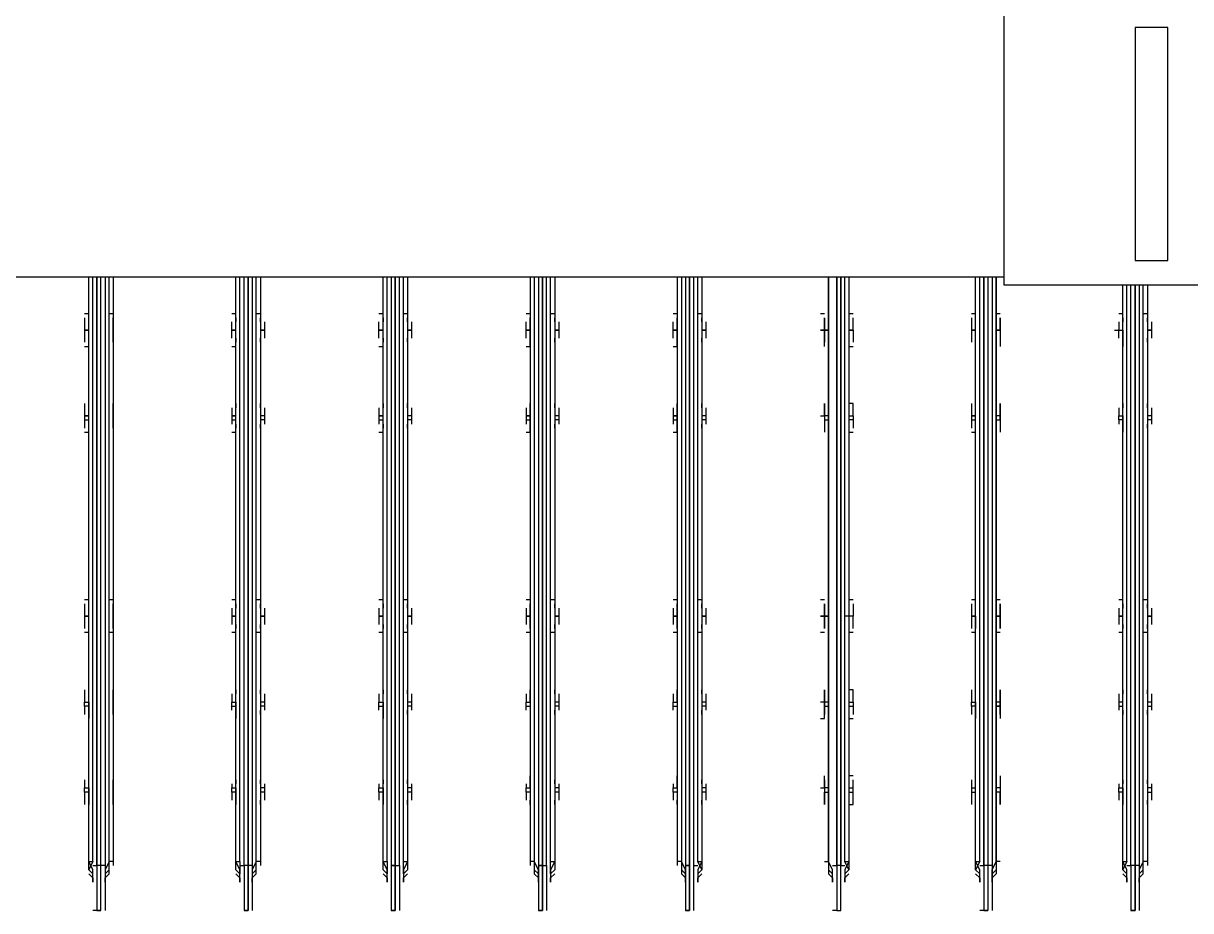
# Model space of a CAD drawing. Header units: metres. Extents: x 532315 to 532639, y 2674519 to 2674914.
# Drawn here: x 532484.5471 to 532484.9421, y 2674748.8429 to 2674749.1431 of the extents above; entities that cross this region are included whole.
import ezdxf

# ---------------------------------------------------------------- set-up
doc = ezdxf.new("R2010")
doc.units = ezdxf.units.M
doc.header["$MEASUREMENT"] = 0
doc.layers.add('IDT', color=7, linetype='Continuous')

# ---------------------------------------------------------------- blocks, each defined once
blk = doc.blocks.new('IDT')
at = {"layer": 'IDT', "color": 0, "lineweight": 25}
for p, q in [((14.39459, 10.30483), (14.39459, 10.32005)), ((14.39736, 10.32005), (14.39597, 10.32005)), ((14.39597, 10.32005), (14.39597, 10.30483)), ((14.39597, 10.30483), (14.39597, 10.32005)), ((14.39597, 10.32005), (14.39736, 10.32005)), ((14.39736, 10.32005), (14.39597, 10.32005)), ((14.39736, 10.30483), (14.39736, 10.32005)), ((14.44438, 10.30483), (14.44438, 10.32005)), ((14.44715, 10.32005), (14.44577, 10.32005)), ((14.44577, 10.30483), (14.44577, 10.32005)), ((14.44577, 10.32005), (14.44715, 10.32005)), ((14.44715, 10.30483), (14.44715, 10.32005)), ((14.44715, 10.30483), (14.44715, 10.32005)), ((14.44715, 10.32005), (14.44853, 10.32005)), ((14.49694, 10.32005), (14.49556, 10.32005)), ((14.49556, 10.32005), (14.49556, 10.30483)), ((14.49694, 10.32005), (14.49556, 10.32005)), ((14.49556, 10.32005), (14.49556, 10.30483)), ((14.49694, 10.30483), (14.49694, 10.32005)), ((14.49694, 10.30483), (14.49694, 10.32005)), ((14.49694, 10.32005), (14.49833, 10.32005)), ((14.54535, 10.30483), (14.54535, 10.32005)), ((14.54812, 10.32005), (14.54674, 10.32005)), ((14.54674, 10.32005), (14.54674, 10.30483)), ((14.54674, 10.30483), (14.54674, 10.32005)), ((14.54674, 10.32005), (14.54812, 10.32005)), ((14.54812, 10.32005), (14.54674, 10.32005)), ((14.54812, 10.30483), (14.54812, 10.32005)), ((14.59515, 10.30483), (14.59515, 10.32005)), ((14.59791, 10.32005), (14.59653, 10.32005)), ((14.59653, 10.32005), (14.59653, 10.30483)), ((14.59653, 10.30483), (14.59653, 10.32005)), ((14.59653, 10.32005), (14.59791, 10.32005)), ((14.59791, 10.32005), (14.59653, 10.32005)), ((14.59791, 10.30483), (14.59791, 10.32005)), ((14.64494, 10.30483), (14.64494, 10.32005)), ((14.64771, 10.32005), (14.64632, 10.32005)), ((14.64632, 10.32005), (14.64632, 10.30483)), ((14.64632, 10.30483), (14.64632, 10.32005)), ((14.64632, 10.32005), (14.64771, 10.32005)), ((14.64771, 10.32005), (14.64632, 10.32005)), ((14.64771, 10.30483), (14.64771, 10.32005)), ((14.69473, 10.30483), (14.69473, 10.32005)), ((14.6975, 10.32005), (14.69612, 10.32005)), ((14.69612, 10.32005), (14.69612, 10.30483)), ((14.69612, 10.30483), (14.69612, 10.32005)), ((14.69612, 10.32005), (14.6975, 10.32005)), ((14.6975, 10.32005), (14.69612, 10.32005)), ((14.6975, 10.30483), (14.6975, 10.32005)), ((14.74453, 10.30483), (14.74453, 10.32005)), ((14.74729, 10.32005), (14.74591, 10.32005)), ((14.74591, 10.32005), (14.74591, 10.30483)), ((14.74591, 10.32005), (14.74729, 10.32005)), ((14.74729, 10.30483), (14.74729, 10.32005)), ((14.74729, 10.30483), (14.74729, 10.32005)), ((14.74729, 10.32005), (14.74868, 10.32005)), ((14.39459, 10.30622), (14.39459, 10.31037)), ((14.39459, 10.31037), (14.39459, 10.30898)), ((14.39874, 10.30898), (14.39874, 10.31037)), ((14.39874, 10.31037), (14.39874, 10.30622)), ((14.44438, 10.30898), (14.44438, 10.31037)), ((14.44438, 10.31037), (14.44438, 10.30622)), ((14.44853, 10.30898), (14.44853, 10.31037)), ((14.44853, 10.31037), (14.44853, 10.30622)), ((14.49418, 10.30622), (14.49418, 10.31037)), ((14.49418, 10.31037), (14.49418, 10.30898)), ((14.49833, 10.30898), (14.49833, 10.31037)), ((14.49833, 10.31037), (14.49833, 10.30622)), ((14.54397, 10.30622), (14.54397, 10.31037)), ((14.54397, 10.31037), (14.54397, 10.30898)), ((14.54812, 10.30898), (14.54812, 10.31037)), ((14.54812, 10.31037), (14.54812, 10.30622)), ((14.59376, 10.30622), (14.59376, 10.31037)), ((14.59376, 10.31037), (14.59376, 10.30898)), ((14.59791, 10.30898), (14.59791, 10.31037)), ((14.59791, 10.31037), (14.59791, 10.30622)), ((14.64356, 10.30622), (14.64356, 10.31037)), ((14.64356, 10.31037), (14.64356, 10.30898)), ((14.64909, 10.30898), (14.64909, 10.31037)), ((14.64909, 10.31037), (14.64909, 10.30622)), ((14.69473, 10.30622), (14.69473, 10.31037)), ((14.69473, 10.31037), (14.69473, 10.30898)), ((14.69888, 10.30898), (14.69888, 10.31037)), ((14.69888, 10.31037), (14.69888, 10.30622)), ((14.74453, 10.30622), (14.74453, 10.31037)), ((14.74453, 10.31037), (14.74453, 10.30898)), ((14.74868, 10.30898), (14.74868, 10.31037)), ((14.74868, 10.31037), (14.74868, 10.30622)), ((14.39459, 10.30898), (14.39321, 10.3076)), ((14.39321, 10.3076), (14.39321, 10.30345)), ((14.39459, 10.3076), (14.39321, 10.30622)), ((14.39321, 10.30345), (14.39459, 10.30622)), ((14.39321, 10.30622), (14.39321, 10.30483)), ((14.40012, 10.3076), (14.39874, 10.30898)), ((14.40012, 10.30622), (14.39874, 10.3076)), ((14.39874, 10.3076), (14.40012, 10.30622)), ((14.39874, 10.30622), (14.40012, 10.30345)), ((14.39874, 10.30345), (14.40012, 10.30622)), ((14.40012, 10.30622), (14.40012, 10.30483)), ((14.443, 10.3076), (14.44438, 10.30898)), ((14.443, 10.30345), (14.443, 10.3076)), ((14.443, 10.30622), (14.44438, 10.3076)), ((14.44438, 10.30622), (14.443, 10.30345)), ((14.443, 10.30483), (14.443, 10.30622)), ((14.44992, 10.3076), (14.44853, 10.30898)), ((14.44992, 10.30622), (14.44853, 10.3076)), ((14.44853, 10.3076), (14.44992, 10.30622)), ((14.44853, 10.30622), (14.44992, 10.30345)), ((14.44853, 10.30345), (14.44992, 10.30622)), ((14.44992, 10.30622), (14.44992, 10.30483)), ((14.49418, 10.30898), (14.49279, 10.3076)), ((14.49279, 10.30622), (14.49418, 10.3076)), ((14.49418, 10.3076), (14.49279, 10.30622)), ((14.49279, 10.30483), (14.49279, 10.30622)), ((14.49279, 10.30622), (14.49418, 10.30345)), ((14.49279, 10.30345), (14.49418, 10.30622)), ((14.49971, 10.3076), (14.49833, 10.30898)), ((14.49971, 10.30622), (14.49833, 10.3076)), ((14.49833, 10.30622), (14.49971, 10.30345)), ((14.49971, 10.30345), (14.49971, 10.3076)), ((14.49971, 10.30483), (14.49971, 10.30622)), ((14.54397, 10.30898), (14.54259, 10.3076)), ((14.54259, 10.30622), (14.54397, 10.3076)), ((14.54397, 10.3076), (14.54259, 10.30622)), ((14.54259, 10.30483), (14.54259, 10.30622)), ((14.54259, 10.30622), (14.54397, 10.30345)), ((14.54259, 10.30345), (14.54397, 10.30622)), ((14.5495, 10.3076), (14.54812, 10.30898)), ((14.5495, 10.30622), (14.54812, 10.3076)), ((14.54812, 10.30622), (14.5495, 10.30345)), ((14.5495, 10.30345), (14.5495, 10.3076)), ((14.5495, 10.30483), (14.5495, 10.30622)), ((14.59376, 10.30898), (14.59238, 10.3076)), ((14.59238, 10.30622), (14.59376, 10.3076)), ((14.59238, 10.30483), (14.59238, 10.30622)), ((14.59238, 10.30345), (14.59376, 10.30622)), ((14.59376, 10.3076), (14.59376, 10.30345)), ((14.5993, 10.3076), (14.59791, 10.30898)), ((14.5993, 10.30622), (14.59791, 10.3076)), ((14.59791, 10.30622), (14.5993, 10.30345)), ((14.5993, 10.30345), (14.5993, 10.3076)), ((14.5993, 10.30483), (14.5993, 10.30622)), ((14.64356, 10.30898), (14.64217, 10.3076)), ((14.64217, 10.30622), (14.64356, 10.3076)), ((14.64217, 10.30483), (14.64217, 10.30622)), ((14.64217, 10.30345), (14.64356, 10.30622)), ((14.64356, 10.3076), (14.64356, 10.30345)), ((14.65047, 10.3076), (14.64909, 10.30898)), ((14.64909, 10.30345), (14.64909, 10.3076)), ((14.64909, 10.3076), (14.65047, 10.30622)), ((14.64909, 10.30622), (14.65047, 10.30345)), ((14.65047, 10.30622), (14.65047, 10.30483)), ((14.69473, 10.30898), (14.69335, 10.3076)), ((14.69335, 10.3076), (14.69335, 10.30345)), ((14.69473, 10.3076), (14.69335, 10.30622)), ((14.69335, 10.30345), (14.69473, 10.30622)), ((14.69335, 10.30622), (14.69335, 10.30483)), ((14.70027, 10.3076), (14.69888, 10.30898)), ((14.69888, 10.30345), (14.69888, 10.3076)), ((14.69888, 10.3076), (14.70027, 10.30622)), ((14.69888, 10.30622), (14.70027, 10.30345)), ((14.70027, 10.30622), (14.70027, 10.30483)), ((14.74453, 10.30898), (14.74314, 10.3076)), ((14.74314, 10.3076), (14.74314, 10.30345)), ((14.74453, 10.3076), (14.74314, 10.30622)), ((14.74314, 10.30345), (14.74453, 10.30622)), ((14.74314, 10.30622), (14.74314, 10.30483)), ((14.75006, 10.3076), (14.74868, 10.30898)), ((14.75006, 10.30622), (14.74868, 10.3076)), ((14.74868, 10.3076), (14.75006, 10.30622)), ((14.74868, 10.30622), (14.75006, 10.30345)), ((14.74868, 10.30345), (14.75006, 10.30622)), ((14.75006, 10.30622), (14.75006, 10.30483)), ((14.39182, 10.30207), (14.39182, 10.30483)), ((14.39182, 10.30345), (14.39321, 10.30345)), ((14.39321, 10.30345), (14.39321, 10.10843)), ((14.39459, 10.10843), (14.39459, 10.30483)), ((14.39459, 10.30483), (14.39597, 10.30483)), ((14.39597, 10.30483), (14.39736, 10.30483)), ((14.39597, 10.30483), (14.39597, 10.10843)), ((14.39597, 10.10843), (14.39597, 10.30483)), ((14.39874, 10.30483), (14.39736, 10.30483)), ((14.39736, 10.30483), (14.39736, 10.10843)), ((14.40012, 10.30345), (14.39874, 10.30345)), ((14.39874, 10.30345), (14.39874, 10.10843)), ((14.40012, 10.30483), (14.40012, 10.30207)), ((14.44162, 10.30345), (14.443, 10.30345)), ((14.443, 10.30207), (14.443, 10.30483)), ((14.443, 10.30345), (14.443, 10.10566)), ((14.44438, 10.10566), (14.44438, 10.30483)), ((14.44438, 10.30483), (14.44577, 10.30483)), ((14.44577, 10.30483), (14.44715, 10.30483)), ((14.44577, 10.10566), (14.44577, 10.30483)), ((14.44853, 10.30483), (14.44715, 10.30483)), ((14.44715, 10.30483), (14.44715, 10.10566)), ((14.44715, 10.10566), (14.44715, 10.30483)), ((14.44992, 10.30345), (14.44853, 10.30345)), ((14.44853, 10.30345), (14.44853, 10.10566)), ((14.44992, 10.30483), (14.44992, 10.30207)), ((14.49279, 10.30207), (14.49279, 10.30483)), ((14.49418, 10.30345), (14.49279, 10.30345)), ((14.49556, 10.30483), (14.49418, 10.30483)), ((14.49418, 10.30345), (14.49418, 10.10566)), ((14.49556, 10.30483), (14.49694, 10.30483)), ((14.49556, 10.30483), (14.49556, 10.10566)), ((14.49556, 10.10566), (14.49556, 10.30483)), ((14.49694, 10.30483), (14.49694, 10.10566)), ((14.49694, 10.10566), (14.49694, 10.30483)), ((14.49833, 10.30483), (14.49694, 10.30483)), ((14.49971, 10.30207), (14.49971, 10.30483)), ((14.50109, 10.30345), (14.49971, 10.30345)), ((14.49971, 10.30345), (14.49971, 10.10566)), ((14.54259, 10.30207), (14.54259, 10.30483)), ((14.54397, 10.30345), (14.54259, 10.30345)), ((14.54535, 10.30483), (14.54397, 10.30483)), ((14.54397, 10.30345), (14.54397, 10.10566)), ((14.54535, 10.10566), (14.54535, 10.30483)), ((14.54812, 10.30483), (14.54674, 10.30483)), ((14.54674, 10.30483), (14.54812, 10.30483)), ((14.54674, 10.30483), (14.54674, 10.10566)), ((14.54674, 10.10566), (14.54674, 10.30483)), ((14.54812, 10.10566), (14.54812, 10.30483)), ((14.5495, 10.10566), (14.5495, 10.30345)), ((14.5495, 10.30345), (14.55089, 10.30345)), ((14.55089, 10.30207), (14.55089, 10.30483)), ((14.59238, 10.30207), (14.59238, 10.30483)), ((14.59376, 10.30345), (14.59238, 10.30345)), ((14.59376, 10.30345), (14.59376, 10.10566)), ((14.59653, 10.30483), (14.59515, 10.30483)), ((14.59515, 10.30483), (14.59515, 10.10566)), ((14.59791, 10.30483), (14.59653, 10.30483)), ((14.59653, 10.30483), (14.59791, 10.30483)), ((14.59653, 10.30483), (14.59653, 10.10566)), ((14.59653, 10.10566), (14.59653, 10.30483)), ((14.59791, 10.10566), (14.59791, 10.30483)), ((14.5993, 10.10566), (14.5993, 10.30345)), ((14.5993, 10.30345), (14.60068, 10.30345)), ((14.60068, 10.30207), (14.60068, 10.30483)), ((14.64217, 10.30207), (14.64217, 10.30483)), ((14.64356, 10.30345), (14.64217, 10.30345)), ((14.64356, 10.30345), (14.64356, 10.10566)), ((14.64632, 10.30483), (14.64494, 10.30483)), ((14.64494, 10.30483), (14.64494, 10.10566)), ((14.64771, 10.30483), (14.64632, 10.30483)), ((14.64632, 10.30483), (14.64771, 10.30483)), ((14.64632, 10.30483), (14.64632, 10.10566)), ((14.64632, 10.10566), (14.64632, 10.30483)), ((14.64771, 10.10566), (14.64771, 10.30483)), ((14.65047, 10.30345), (14.64909, 10.30345)), ((14.64909, 10.30345), (14.64909, 10.10566)), ((14.65047, 10.30483), (14.65047, 10.30207)), ((14.69197, 10.30207), (14.69197, 10.30483)), ((14.69197, 10.30345), (14.69335, 10.30345)), ((14.69335, 10.30345), (14.69335, 10.10566)), ((14.69473, 10.10566), (14.69473, 10.30483)), ((14.69473, 10.30483), (14.69612, 10.30483)), ((14.69612, 10.30483), (14.6975, 10.30483)), ((14.69612, 10.30483), (14.69612, 10.10566)), ((14.69612, 10.10566), (14.69612, 10.30483)), ((14.69888, 10.30483), (14.6975, 10.30483)), ((14.6975, 10.30483), (14.6975, 10.10566)), ((14.70027, 10.30345), (14.69888, 10.30345)), ((14.69888, 10.30345), (14.69888, 10.10566)), ((14.70027, 10.30483), (14.70027, 10.30207)), ((14.74176, 10.30207), (14.74176, 10.30483)), ((14.74176, 10.30345), (14.74314, 10.30345)), ((14.74314, 10.30345), (14.74314, 10.10566)), ((14.74453, 10.10566), (14.74453, 10.30483)), ((14.74453, 10.30483), (14.74591, 10.30483)), ((14.74591, 10.30483), (14.74591, 10.10566)), ((14.74591, 10.30483), (14.74729, 10.30483)), ((14.74868, 10.30483), (14.74729, 10.30483)), ((14.74729, 10.30483), (14.74729, 10.10566)), ((14.74729, 10.10566), (14.74729, 10.30483)), ((14.75006, 10.30345), (14.74868, 10.30345)), ((14.74868, 10.30345), (14.74868, 10.10566)), ((14.75006, 10.30483), (14.75006, 10.30207)), ((14.39182, 10.10843), (14.39182, 10.30207)), ((14.40012, 10.30207), (14.40012, 10.10843)), ((14.443, 10.10566), (14.443, 10.30207)), ((14.44992, 10.30207), (14.44992, 10.10566)), ((14.49279, 10.10566), (14.49279, 10.30207)), ((14.49971, 10.10566), (14.49971, 10.30207)), ((14.54259, 10.10566), (14.54259, 10.30207)), ((14.55089, 10.10566), (14.55089, 10.30207)), ((14.59238, 10.10566), (14.59238, 10.30207)), ((14.60068, 10.10566), (14.60068, 10.30207)), ((14.64217, 10.10566), (14.64217, 10.30207)), ((14.65047, 10.30207), (14.65047, 10.10566)), ((14.69197, 10.10566), (14.69197, 10.30207)), ((14.70027, 10.30207), (14.70027, 10.10566)), ((14.74176, 10.10566), (14.74176, 10.30207)), ((14.75006, 10.30207), (14.75006, 10.10566)), ((14.39044, 10.27994), (14.39044, 10.2827)), ((14.39182, 10.27994), (14.39182, 10.28409)), ((14.39182, 10.28409), (14.39182, 10.2827)), ((14.40012, 10.27994), (14.40012, 10.28409)), ((14.40012, 10.28409), (14.40012, 10.2827)), ((14.40151, 10.27994), (14.40151, 10.2827)), ((14.44162, 10.27994), (14.44162, 10.28409)), ((14.44162, 10.28409), (14.44162, 10.2827)), ((14.44162, 10.2827), (14.44162, 10.27994)), ((14.44992, 10.28409), (14.44992, 10.27994)), ((14.4513, 10.2827), (14.4513, 10.28409)), ((14.4513, 10.27994), (14.4513, 10.2827)), ((14.49279, 10.28409), (14.49141, 10.28409)), ((14.49141, 10.28409), (14.49141, 10.2827)), ((14.49141, 10.2827), (14.49141, 10.27994)), ((14.49279, 10.27855), (14.49279, 10.28409)), ((14.50109, 10.27994), (14.50109, 10.28409)), ((14.50109, 10.28409), (14.50109, 10.2827)), ((14.50109, 10.2827), (14.50109, 10.27994)), ((14.5412, 10.27994), (14.5412, 10.2827)), ((14.54259, 10.27994), (14.54259, 10.28409)), ((14.54259, 10.28409), (14.54259, 10.2827)), ((14.55089, 10.27855), (14.55089, 10.28409)), ((14.55089, 10.28409), (14.55089, 10.2827)), ((14.55227, 10.27994), (14.55227, 10.2827)), ((14.591, 10.27994), (14.591, 10.2827)), ((14.59238, 10.27994), (14.59238, 10.28409)), ((14.59238, 10.28409), (14.59238, 10.2827)), ((14.60068, 10.27855), (14.60068, 10.28409)), ((14.60068, 10.28409), (14.60068, 10.2827)), ((14.60206, 10.27994), (14.60206, 10.2827)), ((14.64079, 10.27994), (14.64079, 10.2827)), ((14.64217, 10.27994), (14.64217, 10.28409)), ((14.64217, 10.28409), (14.64217, 10.2827)), ((14.65047, 10.27855), (14.65047, 10.28409)), ((14.65047, 10.28409), (14.65047, 10.2827)), ((14.65186, 10.27994), (14.65186, 10.2827)), ((14.69058, 10.27994), (14.69058, 10.2827)), ((14.69197, 10.27994), (14.69197, 10.28409)), ((14.69197, 10.28409), (14.69197, 10.2827)), ((14.70027, 10.27855), (14.70027, 10.28409)), ((14.70027, 10.28409), (14.70027, 10.2827)), ((14.70165, 10.27994), (14.70165, 10.2827)), ((14.74176, 10.27994), (14.74176, 10.28409)), ((14.74176, 10.28409), (14.74176, 10.2827)), ((14.74176, 10.2827), (14.74176, 10.27994)), ((14.75006, 10.27855), (14.75006, 10.28409)), ((14.75144, 10.2827), (14.75144, 10.28409)), ((14.75144, 10.27994), (14.75144, 10.2827)), ((14.39182, 10.27994), (14.39044, 10.27994)), ((14.39044, 10.27855), (14.39044, 10.27994)), ((14.39044, 10.27717), (14.39044, 10.27855)), ((14.39044, 10.27855), (14.39182, 10.27855)), ((14.39182, 10.27855), (14.39182, 10.27994)), ((14.39182, 10.2744), (14.39182, 10.27855)), ((14.40012, 10.27994), (14.40151, 10.27994)), ((14.40012, 10.27855), (14.40012, 10.27994)), ((14.40151, 10.27855), (14.40012, 10.27855)), ((14.40012, 10.27855), (14.40012, 10.2744)), ((14.40151, 10.27855), (14.40012, 10.27855)), ((14.40151, 10.27994), (14.40151, 10.27855)), ((14.40151, 10.27717), (14.40151, 10.27855)), ((14.44162, 10.27855), (14.44162, 10.27994)), ((14.44162, 10.27994), (14.443, 10.27994)), ((14.44162, 10.27717), (14.44162, 10.27994)), ((14.44162, 10.2744), (14.44162, 10.27855)), ((14.44162, 10.27855), (14.443, 10.27855)), ((14.44992, 10.27994), (14.44992, 10.27855)), ((14.4513, 10.27994), (14.44992, 10.27994)), ((14.44992, 10.27855), (14.44992, 10.2744)), ((14.4513, 10.27855), (14.44992, 10.27855)), ((14.4513, 10.27855), (14.4513, 10.27994)), ((14.4513, 10.27717), (14.4513, 10.27855)), ((14.49279, 10.27994), (14.49141, 10.27994)), ((14.49141, 10.27994), (14.49141, 10.27855)), ((14.49279, 10.27855), (14.49141, 10.27855)), ((14.49141, 10.27855), (14.49141, 10.27717)), ((14.49279, 10.2744), (14.49279, 10.27855)), ((14.50109, 10.27994), (14.49971, 10.27994)), ((14.49971, 10.27855), (14.50109, 10.27855)), ((14.50109, 10.27855), (14.50109, 10.27994)), ((14.50109, 10.27855), (14.50109, 10.27994)), ((14.50109, 10.27855), (14.50109, 10.2744)), ((14.50109, 10.27717), (14.50109, 10.27855)), ((14.50248, 10.27855), (14.50109, 10.27855)), ((14.5412, 10.27855), (14.5412, 10.27994)), ((14.5412, 10.27994), (14.54259, 10.27994)), ((14.5412, 10.27717), (14.5412, 10.27855)), ((14.5412, 10.27855), (14.54259, 10.27855)), ((14.54259, 10.2744), (14.54259, 10.27994)), ((14.55089, 10.27994), (14.55227, 10.27994)), ((14.55227, 10.27855), (14.55089, 10.27855)), ((14.55089, 10.27855), (14.55089, 10.2744)), ((14.55227, 10.27855), (14.55089, 10.27855)), ((14.55227, 10.27994), (14.55227, 10.27855)), ((14.55227, 10.27717), (14.55227, 10.27855)), ((14.591, 10.27855), (14.591, 10.27994)), ((14.591, 10.27994), (14.59238, 10.27994)), ((14.591, 10.27717), (14.591, 10.27855)), ((14.591, 10.27855), (14.59238, 10.27855)), ((14.59238, 10.2744), (14.59238, 10.27994)), ((14.60068, 10.27994), (14.60206, 10.27994)), ((14.60206, 10.27855), (14.60068, 10.27855)), ((14.60068, 10.27855), (14.60068, 10.2744)), ((14.60206, 10.27855), (14.60068, 10.27855)), ((14.60206, 10.27994), (14.60206, 10.27855)), ((14.60206, 10.27717), (14.60206, 10.27855)), ((14.64079, 10.27855), (14.64079, 10.27994)), ((14.64079, 10.27994), (14.64217, 10.27994)), ((14.64079, 10.27717), (14.64079, 10.27855)), ((14.64079, 10.27855), (14.64217, 10.27855)), ((14.64217, 10.2744), (14.64217, 10.27994)), ((14.65047, 10.27994), (14.65186, 10.27994)), ((14.65186, 10.27855), (14.65047, 10.27855)), ((14.65047, 10.27855), (14.65047, 10.2744)), ((14.65186, 10.27855), (14.65047, 10.27855)), ((14.65186, 10.27994), (14.65186, 10.27855)), ((14.65186, 10.27717), (14.65186, 10.27855)), ((14.69058, 10.27855), (14.69058, 10.27994)), ((14.69058, 10.27994), (14.69197, 10.27994)), ((14.69058, 10.27717), (14.69058, 10.27855)), ((14.69058, 10.27855), (14.69197, 10.27855)), ((14.69197, 10.2744), (14.69197, 10.27994)), ((14.70027, 10.27994), (14.70165, 10.27994)), ((14.70165, 10.27855), (14.70027, 10.27855)), ((14.70027, 10.27855), (14.70027, 10.2744)), ((14.70165, 10.27855), (14.70027, 10.27855)), ((14.70165, 10.27994), (14.70165, 10.27855)), ((14.70165, 10.27717), (14.70165, 10.27855)), ((14.74176, 10.2744), (14.74176, 10.27994)), ((14.74176, 10.27994), (14.74176, 10.27717)), ((14.75006, 10.27994), (14.75144, 10.27994)), ((14.75144, 10.27855), (14.75006, 10.27855)), ((14.75006, 10.27855), (14.75006, 10.2744)), ((14.75144, 10.27855), (14.75006, 10.27855)), ((14.75144, 10.27994), (14.75144, 10.27855)), ((14.75144, 10.27717), (14.75144, 10.27855)), ((14.39182, 10.27717), (14.39182, 10.27579)), ((14.40012, 10.27579), (14.40012, 10.27717)), ((14.44162, 10.27579), (14.44162, 10.27717)), ((14.4513, 10.27579), (14.4513, 10.27717)), ((14.49141, 10.27717), (14.49141, 10.27579)), ((14.50109, 10.27579), (14.50109, 10.27717)), ((14.54259, 10.27717), (14.54259, 10.27579)), ((14.55089, 10.27579), (14.55089, 10.27717)), ((14.59238, 10.27717), (14.59238, 10.27579)), ((14.60068, 10.27579), (14.60068, 10.27717)), ((14.64217, 10.27717), (14.64217, 10.27579)), ((14.65047, 10.27579), (14.65047, 10.27717)), ((14.69197, 10.27717), (14.69197, 10.27579)), ((14.70027, 10.27579), (14.70027, 10.27717)), ((14.74176, 10.27717), (14.74176, 10.27579)), ((14.75144, 10.27579), (14.75144, 10.27717)), ((14.49141, 10.2744), (14.49279, 10.2744)), ((14.39182, 10.24951), (14.39182, 10.25504)), ((14.40012, 10.25504), (14.40012, 10.25089)), ((14.44162, 10.25089), (14.44162, 10.25504)), ((14.44992, 10.25089), (14.44992, 10.25504)), ((14.49279, 10.25504), (14.49141, 10.25504)), ((14.49279, 10.25089), (14.49279, 10.25504)), ((14.50248, 10.25504), (14.50109, 10.25504)), ((14.50109, 10.25504), (14.50109, 10.25089)), ((14.54259, 10.24951), (14.54259, 10.25504)), ((14.55089, 10.25089), (14.55089, 10.25504)), ((14.59238, 10.24951), (14.59238, 10.25504)), ((14.60068, 10.25089), (14.60068, 10.25504)), ((14.64217, 10.24951), (14.64217, 10.25504)), ((14.65047, 10.25089), (14.65047, 10.25504)), ((14.69197, 10.24951), (14.69197, 10.25504)), ((14.70027, 10.25089), (14.70027, 10.25504)), ((14.74176, 10.24951), (14.74176, 10.25504)), ((14.75006, 10.25089), (14.75006, 10.25504)), ((14.39044, 10.25089), (14.39044, 10.25227)), ((14.39182, 10.25089), (14.39044, 10.25089)), ((14.39044, 10.24951), (14.39044, 10.25089)), ((14.39182, 10.25366), (14.39182, 10.25227)), ((14.40012, 10.25227), (14.40012, 10.25366)), ((14.40012, 10.25089), (14.40012, 10.24951)), ((14.40151, 10.25089), (14.40012, 10.25089)), ((14.40151, 10.25089), (14.40151, 10.25227)), ((14.40151, 10.24951), (14.40151, 10.25089)), ((14.44162, 10.25366), (14.44162, 10.25227)), ((14.44162, 10.25227), (14.44162, 10.25089)), ((14.44162, 10.24951), (14.44162, 10.25089)), ((14.44162, 10.25089), (14.443, 10.25089)), ((14.443, 10.25089), (14.44162, 10.25089)), ((14.44162, 10.25089), (14.44162, 10.24951)), ((14.44992, 10.24951), (14.44992, 10.25089)), ((14.44992, 10.25089), (14.4513, 10.25089)), ((14.4513, 10.25227), (14.4513, 10.25366)), ((14.4513, 10.25089), (14.4513, 10.25227)), ((14.4513, 10.25089), (14.4513, 10.24951)), ((14.49141, 10.25227), (14.49141, 10.25366)), ((14.49141, 10.25089), (14.49141, 10.25227)), ((14.49279, 10.25089), (14.49141, 10.25089)), ((14.49141, 10.24951), (14.49141, 10.25089)), ((14.49279, 10.24951), (14.49279, 10.25089)), ((14.50109, 10.25089), (14.49971, 10.25089)), ((14.50109, 10.25227), (14.50109, 10.25366)), ((14.50109, 10.25089), (14.50109, 10.25227)), ((14.50109, 10.24951), (14.50109, 10.25089)), ((14.50109, 10.25089), (14.50109, 10.24951)), ((14.5412, 10.25089), (14.5412, 10.25227)), ((14.5412, 10.24951), (14.5412, 10.25089)), ((14.5412, 10.25089), (14.54259, 10.25089)), ((14.54259, 10.25366), (14.54259, 10.25227)), ((14.55089, 10.25227), (14.55089, 10.25366)), ((14.55089, 10.24951), (14.55089, 10.25089)), ((14.55227, 10.25089), (14.55089, 10.25089)), ((14.55227, 10.25227), (14.55227, 10.25089)), ((14.55227, 10.25089), (14.55227, 10.24951)), ((14.591, 10.25089), (14.591, 10.25227)), ((14.591, 10.24951), (14.591, 10.25089)), ((14.591, 10.25089), (14.59238, 10.25089)), ((14.59238, 10.25366), (14.59238, 10.25227)), ((14.60068, 10.25227), (14.60068, 10.25366)), ((14.60068, 10.24951), (14.60068, 10.25089)), ((14.60206, 10.25089), (14.60068, 10.25089)), ((14.60206, 10.25227), (14.60206, 10.25089)), ((14.60206, 10.25089), (14.60206, 10.24951)), ((14.64079, 10.25089), (14.64079, 10.25227)), ((14.64079, 10.24951), (14.64079, 10.25089)), ((14.64079, 10.25089), (14.64217, 10.25089)), ((14.64217, 10.25366), (14.64217, 10.25227)), ((14.65047, 10.25227), (14.65047, 10.25366)), ((14.65047, 10.24951), (14.65047, 10.25089)), ((14.65186, 10.25089), (14.65047, 10.25089)), ((14.65186, 10.25227), (14.65186, 10.25089)), ((14.65186, 10.25089), (14.65186, 10.24951)), ((14.69058, 10.25089), (14.69058, 10.25227)), ((14.69058, 10.24951), (14.69058, 10.25089)), ((14.69058, 10.25089), (14.69197, 10.25089)), ((14.69197, 10.25366), (14.69197, 10.25227)), ((14.70027, 10.25227), (14.70027, 10.25366)), ((14.70027, 10.24951), (14.70027, 10.25089)), ((14.70165, 10.25089), (14.70027, 10.25089)), ((14.70165, 10.25227), (14.70165, 10.25089)), ((14.70165, 10.25089), (14.70165, 10.24951)), ((14.74176, 10.25366), (14.74176, 10.25227)), ((14.74176, 10.25227), (14.74176, 10.24951)), ((14.75006, 10.24951), (14.75006, 10.25089)), ((14.75006, 10.25089), (14.75144, 10.25089)), ((14.75144, 10.25227), (14.75144, 10.25366)), ((14.75144, 10.25089), (14.75144, 10.25227)), ((14.75144, 10.25089), (14.75144, 10.24951)), ((14.39044, 10.24674), (14.39044, 10.24951)), ((14.39044, 10.24951), (14.39182, 10.24951)), ((14.39182, 10.24536), (14.39182, 10.24951)), ((14.40012, 10.24951), (14.40012, 10.24536)), ((14.40012, 10.24951), (14.40151, 10.24951)), ((14.40151, 10.24674), (14.40151, 10.24951)), ((14.44162, 10.24951), (14.44162, 10.24674)), ((14.44162, 10.24536), (14.44162, 10.24951)), ((14.44162, 10.24951), (14.443, 10.24951)), ((14.4513, 10.24951), (14.44992, 10.24951)), ((14.44992, 10.24951), (14.44992, 10.24536)), ((14.4513, 10.24951), (14.44992, 10.24951)), ((14.4513, 10.24674), (14.4513, 10.24951)), ((14.49279, 10.24951), (14.49141, 10.24951)), ((14.49141, 10.24951), (14.49141, 10.24674)), ((14.49279, 10.24536), (14.49279, 10.24951)), ((14.49971, 10.24951), (14.50109, 10.24951)), ((14.50109, 10.24951), (14.50109, 10.24536)), ((14.50109, 10.24674), (14.50109, 10.24951)), ((14.50109, 10.24951), (14.50248, 10.24951)), ((14.5412, 10.24674), (14.5412, 10.24951)), ((14.5412, 10.24951), (14.54259, 10.24951)), ((14.54259, 10.24536), (14.54259, 10.24951)), ((14.55227, 10.24951), (14.55089, 10.24951)), ((14.55089, 10.24951), (14.55089, 10.24536)), ((14.55227, 10.24951), (14.55089, 10.24951)), ((14.55227, 10.24674), (14.55227, 10.24951)), ((14.591, 10.24674), (14.591, 10.24951)), ((14.591, 10.24951), (14.59238, 10.24951)), ((14.59238, 10.24536), (14.59238, 10.24951)), ((14.60206, 10.24951), (14.60068, 10.24951)), ((14.60068, 10.24951), (14.60068, 10.24536)), ((14.60206, 10.24951), (14.60068, 10.24951)), ((14.60206, 10.24674), (14.60206, 10.24951)), ((14.64079, 10.24674), (14.64079, 10.24951)), ((14.64079, 10.24951), (14.64217, 10.24951)), ((14.64217, 10.24536), (14.64217, 10.24951)), ((14.65186, 10.24951), (14.65047, 10.24951)), ((14.65047, 10.24951), (14.65047, 10.24536)), ((14.65186, 10.24951), (14.65047, 10.24951)), ((14.65186, 10.24674), (14.65186, 10.24951)), ((14.69058, 10.24674), (14.69058, 10.24951)), ((14.69058, 10.24951), (14.69197, 10.24951)), ((14.69197, 10.24536), (14.69197, 10.24951)), ((14.70165, 10.24951), (14.70027, 10.24951)), ((14.70027, 10.24951), (14.70027, 10.24536)), ((14.70165, 10.24951), (14.70027, 10.24951)), ((14.70165, 10.24674), (14.70165, 10.24951)), ((14.74176, 10.24951), (14.74176, 10.24674)), ((14.74176, 10.24536), (14.74176, 10.24951)), ((14.75144, 10.24951), (14.75006, 10.24951)), ((14.75006, 10.24951), (14.75006, 10.24536)), ((14.75144, 10.24951), (14.75006, 10.24951)), ((14.75144, 10.24674), (14.75144, 10.24951)), ((14.39182, 10.24674), (14.39182, 10.24536)), ((14.40012, 10.24536), (14.40012, 10.24674)), ((14.44162, 10.24674), (14.44162, 10.24536)), ((14.4513, 10.24536), (14.4513, 10.24674)), ((14.49141, 10.24674), (14.49141, 10.24536)), ((14.49141, 10.24536), (14.49279, 10.24536)), ((14.50109, 10.24536), (14.50109, 10.24674)), ((14.54259, 10.24674), (14.54259, 10.24536)), ((14.55089, 10.24536), (14.55089, 10.24674)), ((14.59238, 10.24674), (14.59238, 10.24536)), ((14.60068, 10.24536), (14.60068, 10.24674)), ((14.64217, 10.24674), (14.64217, 10.24536)), ((14.65047, 10.24536), (14.65047, 10.24674)), ((14.69197, 10.24674), (14.69197, 10.24536)), ((14.70027, 10.24536), (14.70027, 10.24674)), ((14.74176, 10.24674), (14.74176, 10.24536)), ((14.75144, 10.24536), (14.75144, 10.24674)), ((14.39044, 10.22046), (14.39044, 10.22323)), ((14.39182, 10.22599), (14.39321, 10.22599)), ((14.39182, 10.22046), (14.39182, 10.22461)), ((14.39182, 10.22461), (14.39182, 10.22323)), ((14.40012, 10.22599), (14.40151, 10.22599)), ((14.40012, 10.22323), (14.40012, 10.22461)), ((14.40012, 10.22461), (14.40012, 10.22046)), ((14.40151, 10.22046), (14.40151, 10.22323)), ((14.44162, 10.22599), (14.443, 10.22599)), ((14.44162, 10.22046), (14.44162, 10.22461)), ((14.44162, 10.22461), (14.44162, 10.22323)), ((14.44162, 10.22323), (14.44162, 10.22046)), ((14.44992, 10.22599), (14.4513, 10.22599)), ((14.44992, 10.22046), (14.44992, 10.22461)), ((14.4513, 10.22323), (14.4513, 10.22461)), ((14.4513, 10.22046), (14.4513, 10.22323)), ((14.49141, 10.22599), (14.49279, 10.22599)), ((14.49141, 10.22461), (14.49141, 10.22323)), ((14.49141, 10.22323), (14.49141, 10.22046)), ((14.49279, 10.22046), (14.49279, 10.22461)), ((14.50109, 10.22599), (14.50248, 10.22599)), ((14.50109, 10.22323), (14.50109, 10.22461)), ((14.50109, 10.22461), (14.50109, 10.22046)), ((14.50109, 10.22046), (14.50109, 10.22323)), ((14.5412, 10.22046), (14.5412, 10.22323)), ((14.54259, 10.22599), (14.54397, 10.22599)), ((14.54259, 10.22046), (14.54259, 10.22461)), ((14.54259, 10.22461), (14.54259, 10.22323)), ((14.55089, 10.22599), (14.55227, 10.22599)), ((14.55089, 10.22323), (14.55089, 10.22461)), ((14.55089, 10.22461), (14.55089, 10.22046)), ((14.55227, 10.22046), (14.55227, 10.22323)), ((14.591, 10.22046), (14.591, 10.22323)), ((14.59238, 10.22599), (14.59376, 10.22599)), ((14.59238, 10.22046), (14.59238, 10.22461)), ((14.59238, 10.22461), (14.59238, 10.22323)), ((14.60068, 10.22599), (14.60206, 10.22599)), ((14.60068, 10.22323), (14.60068, 10.22461)), ((14.60068, 10.22461), (14.60068, 10.22046)), ((14.60206, 10.22046), (14.60206, 10.22323)), ((14.64079, 10.22046), (14.64079, 10.22323)), ((14.64217, 10.22599), (14.64356, 10.22599)), ((14.64217, 10.22046), (14.64217, 10.22461)), ((14.64217, 10.22461), (14.64217, 10.22323)), ((14.65047, 10.22599), (14.65186, 10.22599)), ((14.65047, 10.22323), (14.65047, 10.22461)), ((14.65047, 10.22461), (14.65047, 10.22046)), ((14.65186, 10.22046), (14.65186, 10.22323)), ((14.69058, 10.22046), (14.69058, 10.22323)), ((14.69197, 10.22599), (14.69335, 10.22599)), ((14.69197, 10.22046), (14.69197, 10.22461)), ((14.69197, 10.22461), (14.69197, 10.22323)), ((14.70027, 10.22599), (14.70165, 10.22599)), ((14.70027, 10.22323), (14.70027, 10.22461)), ((14.70027, 10.22461), (14.70027, 10.22046)), ((14.70165, 10.22046), (14.70165, 10.22323)), ((14.74176, 10.22599), (14.74314, 10.22599)), ((14.74176, 10.22046), (14.74176, 10.22461)), ((14.74176, 10.22461), (14.74176, 10.22323)), ((14.74176, 10.22323), (14.74176, 10.22046)), ((14.75006, 10.22599), (14.75144, 10.22599)), ((14.75006, 10.22461), (14.75006, 10.22046)), ((14.75144, 10.22323), (14.75144, 10.22461)), ((14.75144, 10.22046), (14.75144, 10.22323)), ((14.39044, 10.21769), (14.39044, 10.22046)), ((14.39044, 10.22046), (14.39182, 10.22046)), ((14.39182, 10.22046), (14.39044, 10.22046)), ((14.39182, 10.21631), (14.39182, 10.22046)), ((14.40151, 10.22046), (14.40012, 10.22046)), ((14.40012, 10.22046), (14.40012, 10.21631)), ((14.40012, 10.22046), (14.40151, 10.22046)), ((14.40151, 10.22046), (14.40012, 10.22046)), ((14.40151, 10.21769), (14.40151, 10.22046)), ((14.44162, 10.22046), (14.44162, 10.21769)), ((14.44162, 10.21631), (14.44162, 10.22046)), ((14.44162, 10.22046), (14.443, 10.22046)), ((14.443, 10.22046), (14.44162, 10.22046)), ((14.4513, 10.22046), (14.44992, 10.22046)), ((14.44992, 10.22046), (14.44992, 10.21631)), ((14.44992, 10.22046), (14.4513, 10.22046)), ((14.4513, 10.22046), (14.44992, 10.22046)), ((14.4513, 10.21769), (14.4513, 10.22046)), ((14.49141, 10.21769), (14.49141, 10.22046)), ((14.49141, 10.22046), (14.49279, 10.22046)), ((14.49141, 10.22046), (14.49279, 10.22046)), ((14.49279, 10.21631), (14.49279, 10.22046)), ((14.49279, 10.22046), (14.49418, 10.22046)), ((14.49971, 10.22046), (14.50109, 10.22046)), ((14.50109, 10.22046), (14.49971, 10.22046)), ((14.50109, 10.22046), (14.50248, 10.22046)), ((14.50248, 10.22046), (14.50109, 10.22046)), ((14.50109, 10.22046), (14.50109, 10.21631)), ((14.50109, 10.21769), (14.50109, 10.22046)), ((14.5412, 10.21769), (14.5412, 10.22046)), ((14.5412, 10.22046), (14.54259, 10.22046)), ((14.54259, 10.22046), (14.5412, 10.22046)), ((14.54259, 10.21631), (14.54259, 10.22046)), ((14.55089, 10.22046), (14.55089, 10.21631)), ((14.55227, 10.22046), (14.55089, 10.22046)), ((14.55089, 10.22046), (14.55227, 10.22046)), ((14.55227, 10.22046), (14.55089, 10.22046)), ((14.55089, 10.22046), (14.55227, 10.22046)), ((14.55227, 10.21769), (14.55227, 10.22046)), ((14.591, 10.21769), (14.591, 10.22046)), ((14.591, 10.22046), (14.59238, 10.22046)), ((14.59238, 10.22046), (14.591, 10.22046)), ((14.59238, 10.21631), (14.59238, 10.22046)), ((14.60068, 10.22046), (14.60068, 10.21631)), ((14.60206, 10.22046), (14.60068, 10.22046)), ((14.60068, 10.22046), (14.60206, 10.22046)), ((14.60206, 10.22046), (14.60068, 10.22046)), ((14.60068, 10.22046), (14.60206, 10.22046)), ((14.60206, 10.21769), (14.60206, 10.22046)), ((14.64079, 10.21769), (14.64079, 10.22046)), ((14.64079, 10.22046), (14.64217, 10.22046)), ((14.64217, 10.22046), (14.64079, 10.22046)), ((14.64217, 10.21631), (14.64217, 10.22046)), ((14.65047, 10.22046), (14.65047, 10.21631)), ((14.65186, 10.22046), (14.65047, 10.22046)), ((14.65047, 10.22046), (14.65186, 10.22046)), ((14.65186, 10.22046), (14.65047, 10.22046)), ((14.65047, 10.22046), (14.65186, 10.22046)), ((14.65186, 10.21769), (14.65186, 10.22046)), ((14.69058, 10.21769), (14.69058, 10.22046)), ((14.69058, 10.22046), (14.69197, 10.22046)), ((14.69197, 10.22046), (14.69058, 10.22046)), ((14.69197, 10.21631), (14.69197, 10.22046)), ((14.70027, 10.22046), (14.70027, 10.21631)), ((14.70165, 10.22046), (14.70027, 10.22046)), ((14.70027, 10.22046), (14.70165, 10.22046)), ((14.70165, 10.22046), (14.70027, 10.22046)), ((14.70027, 10.22046), (14.70165, 10.22046)), ((14.70165, 10.21769), (14.70165, 10.22046)), ((14.74176, 10.22046), (14.74176, 10.21769)), ((14.74176, 10.21631), (14.74176, 10.22046)), ((14.75006, 10.22046), (14.75006, 10.21631)), ((14.75144, 10.22046), (14.75006, 10.22046)), ((14.75006, 10.22046), (14.75144, 10.22046)), ((14.75144, 10.22046), (14.75006, 10.22046)), ((14.75006, 10.22046), (14.75144, 10.22046)), ((14.75144, 10.21769), (14.75144, 10.22046)), ((14.39182, 10.21769), (14.39182, 10.21631)), ((14.40012, 10.21631), (14.40012, 10.21769)), ((14.44162, 10.21769), (14.44162, 10.21631)), ((14.4513, 10.21631), (14.4513, 10.21769)), ((14.49141, 10.21631), (14.49141, 10.21769)), ((14.50109, 10.21631), (14.50109, 10.21769)), ((14.54259, 10.21769), (14.54259, 10.21631)), ((14.55089, 10.21631), (14.55089, 10.21769)), ((14.59238, 10.21769), (14.59238, 10.21631)), ((14.60068, 10.21631), (14.60068, 10.21769)), ((14.64217, 10.21769), (14.64217, 10.21631)), ((14.65047, 10.21631), (14.65047, 10.21769)), ((14.69197, 10.21769), (14.69197, 10.21631)), ((14.70027, 10.21631), (14.70027, 10.21769)), ((14.74176, 10.21769), (14.74176, 10.21631)), ((14.75144, 10.21631), (14.75144, 10.21769)), ((14.39182, 10.21493), (14.39321, 10.21493)), ((14.40012, 10.21493), (14.40151, 10.21493)), ((14.44162, 10.21493), (14.443, 10.21493)), ((14.44992, 10.21493), (14.4513, 10.21493)), ((14.49141, 10.21493), (14.49279, 10.21493)), ((14.50109, 10.21493), (14.50248, 10.21493)), ((14.54259, 10.21493), (14.54397, 10.21493)), ((14.55089, 10.21493), (14.55227, 10.21493)), ((14.59238, 10.21493), (14.59376, 10.21493)), ((14.60068, 10.21493), (14.60206, 10.21493)), ((14.64217, 10.21493), (14.64356, 10.21493)), ((14.65047, 10.21493), (14.65186, 10.21493)), ((14.69197, 10.21493), (14.69335, 10.21493)), ((14.70027, 10.21493), (14.70165, 10.21493)), ((14.74176, 10.21493), (14.74314, 10.21493)), ((14.75006, 10.21493), (14.75144, 10.21493)), ((14.39182, 10.15407), (14.39182, 10.15822)), ((14.39182, 10.15684), (14.39182, 10.15545)), ((14.40012, 10.15407), (14.40012, 10.15822)), ((14.40012, 10.15545), (14.40012, 10.15684)), ((14.44162, 10.15407), (14.44162, 10.15822)), ((14.44162, 10.15545), (14.44162, 10.15684)), ((14.4513, 10.15822), (14.44992, 10.15822)), ((14.44992, 10.15822), (14.44992, 10.15407)), ((14.4513, 10.15545), (14.4513, 10.15684)), ((14.49279, 10.15822), (14.49141, 10.15822)), ((14.49141, 10.15545), (14.49141, 10.15684)), ((14.49279, 10.15407), (14.49279, 10.15822)), ((14.50109, 10.15407), (14.50109, 10.15822)), ((14.50109, 10.15545), (14.50109, 10.15684)), ((14.54259, 10.15407), (14.54259, 10.15822)), ((14.54259, 10.15684), (14.54259, 10.15545)), ((14.55227, 10.15822), (14.55089, 10.15822)), ((14.55089, 10.15822), (14.55089, 10.15407)), ((14.55089, 10.15545), (14.55089, 10.15684)), ((14.59238, 10.15407), (14.59238, 10.15822)), ((14.59238, 10.15684), (14.59238, 10.15545)), ((14.60206, 10.15822), (14.60068, 10.15822)), ((14.60068, 10.15822), (14.60068, 10.15407)), ((14.60068, 10.15545), (14.60068, 10.15684)), ((14.64217, 10.15407), (14.64217, 10.15822)), ((14.64217, 10.15684), (14.64217, 10.15545)), ((14.65186, 10.15822), (14.65047, 10.15822)), ((14.65047, 10.15822), (14.65047, 10.15407)), ((14.65047, 10.15545), (14.65047, 10.15684)), ((14.69197, 10.15407), (14.69197, 10.15822)), ((14.69197, 10.15684), (14.69197, 10.15545)), ((14.70165, 10.15822), (14.70027, 10.15822)), ((14.70027, 10.15822), (14.70027, 10.15407)), ((14.70027, 10.15545), (14.70027, 10.15684)), ((14.74176, 10.15407), (14.74176, 10.15822)), ((14.74176, 10.15684), (14.74176, 10.15545)), ((14.75144, 10.15822), (14.75006, 10.15822)), ((14.75006, 10.15822), (14.75006, 10.15407)), ((14.75144, 10.15545), (14.75144, 10.15684)), ((14.39044, 10.15407), (14.39044, 10.15545)), ((14.39044, 10.15269), (14.39044, 10.15407)), ((14.39044, 10.15407), (14.39182, 10.15407)), ((14.39044, 10.14992), (14.39044, 10.15269)), ((14.39044, 10.15269), (14.39182, 10.15269)), ((14.39182, 10.15269), (14.39182, 10.15407)), ((14.39182, 10.14854), (14.39182, 10.15269)), ((14.40012, 10.15407), (14.40151, 10.15407)), ((14.40012, 10.15269), (14.40012, 10.15407)), ((14.40151, 10.15269), (14.40012, 10.15269)), ((14.40012, 10.15269), (14.40012, 10.14854)), ((14.40151, 10.15269), (14.40012, 10.15269)), ((14.40151, 10.15407), (14.40151, 10.15545)), ((14.40151, 10.15407), (14.40151, 10.15269)), ((14.40151, 10.14992), (14.40151, 10.15269)), ((14.44162, 10.15269), (14.44162, 10.15545)), ((14.44162, 10.15407), (14.44162, 10.15269)), ((14.443, 10.15407), (14.44162, 10.15407)), ((14.44162, 10.15269), (14.44162, 10.14992)), ((14.44162, 10.14854), (14.44162, 10.15269)), ((14.44162, 10.15269), (14.443, 10.15269)), ((14.44992, 10.15407), (14.44992, 10.15269)), ((14.4513, 10.15407), (14.44992, 10.15407)), ((14.4513, 10.15269), (14.44992, 10.15269)), ((14.44992, 10.15269), (14.44992, 10.14854)), ((14.44992, 10.15269), (14.4513, 10.15269)), ((14.4513, 10.15407), (14.4513, 10.15545)), ((14.4513, 10.15269), (14.4513, 10.15407)), ((14.4513, 10.14992), (14.4513, 10.15269)), ((14.49141, 10.15407), (14.49141, 10.15545)), ((14.49141, 10.15269), (14.49141, 10.15407)), ((14.49141, 10.15407), (14.49279, 10.15407)), ((14.49279, 10.15269), (14.49141, 10.15269)), ((14.49141, 10.15269), (14.49141, 10.14992)), ((14.49279, 10.14854), (14.49279, 10.15407)), ((14.50109, 10.15407), (14.49971, 10.15407)), ((14.49971, 10.15269), (14.50109, 10.15269)), ((14.50109, 10.15407), (14.50109, 10.15545)), ((14.50109, 10.15269), (14.50109, 10.15407)), ((14.50109, 10.15269), (14.50109, 10.15407)), ((14.50109, 10.15269), (14.50109, 10.14854)), ((14.50109, 10.14992), (14.50109, 10.15269)), ((14.50248, 10.15269), (14.50109, 10.15269)), ((14.5412, 10.15407), (14.5412, 10.15545)), ((14.5412, 10.15269), (14.5412, 10.15407)), ((14.5412, 10.15407), (14.54259, 10.15407)), ((14.5412, 10.14992), (14.5412, 10.15269)), ((14.5412, 10.15269), (14.54259, 10.15269)), ((14.54259, 10.15269), (14.54259, 10.15407)), ((14.54259, 10.14854), (14.54259, 10.15269)), ((14.55089, 10.15407), (14.55089, 10.15269)), ((14.55227, 10.15407), (14.55089, 10.15407)), ((14.55227, 10.15269), (14.55089, 10.15269)), ((14.55089, 10.15269), (14.55089, 10.14854)), ((14.55089, 10.15269), (14.55227, 10.15269)), ((14.55227, 10.15407), (14.55227, 10.15545)), ((14.55227, 10.15269), (14.55227, 10.15407)), ((14.55227, 10.14992), (14.55227, 10.15269)), ((14.591, 10.15407), (14.591, 10.15545)), ((14.591, 10.15269), (14.591, 10.15407)), ((14.591, 10.15407), (14.59238, 10.15407)), ((14.591, 10.14992), (14.591, 10.15269)), ((14.591, 10.15269), (14.59238, 10.15269)), ((14.59238, 10.15269), (14.59238, 10.15407)), ((14.59238, 10.14854), (14.59238, 10.15269)), ((14.60068, 10.15407), (14.60068, 10.15269)), ((14.60206, 10.15407), (14.60068, 10.15407)), ((14.60206, 10.15269), (14.60068, 10.15269)), ((14.60068, 10.15269), (14.60068, 10.14854)), ((14.60068, 10.15269), (14.60206, 10.15269)), ((14.60206, 10.15407), (14.60206, 10.15545)), ((14.60206, 10.15269), (14.60206, 10.15407)), ((14.60206, 10.14992), (14.60206, 10.15269)), ((14.64079, 10.15407), (14.64079, 10.15545)), ((14.64079, 10.15269), (14.64079, 10.15407)), ((14.64079, 10.15407), (14.64217, 10.15407)), ((14.64079, 10.14992), (14.64079, 10.15269)), ((14.64079, 10.15269), (14.64217, 10.15269)), ((14.64217, 10.15269), (14.64217, 10.15407)), ((14.64217, 10.14854), (14.64217, 10.15269)), ((14.65047, 10.15407), (14.65047, 10.15269)), ((14.65186, 10.15407), (14.65047, 10.15407)), ((14.65186, 10.15269), (14.65047, 10.15269)), ((14.65047, 10.15269), (14.65047, 10.14854)), ((14.65047, 10.15269), (14.65186, 10.15269)), ((14.65186, 10.15407), (14.65186, 10.15545)), ((14.65186, 10.15269), (14.65186, 10.15407)), ((14.65186, 10.14992), (14.65186, 10.15269)), ((14.69058, 10.15407), (14.69058, 10.15545)), ((14.69058, 10.15269), (14.69058, 10.15407)), ((14.69058, 10.15407), (14.69197, 10.15407)), ((14.69058, 10.14992), (14.69058, 10.15269)), ((14.69058, 10.15269), (14.69197, 10.15269)), ((14.69197, 10.15269), (14.69197, 10.15407)), ((14.69197, 10.14854), (14.69197, 10.15269)), ((14.70027, 10.15407), (14.70027, 10.15269)), ((14.70165, 10.15407), (14.70027, 10.15407)), ((14.70165, 10.15269), (14.70027, 10.15269)), ((14.70027, 10.15269), (14.70027, 10.14854)), ((14.70027, 10.15269), (14.70165, 10.15269)), ((14.70165, 10.15407), (14.70165, 10.15545)), ((14.70165, 10.15269), (14.70165, 10.15407)), ((14.70165, 10.14992), (14.70165, 10.15269)), ((14.74176, 10.15545), (14.74176, 10.15407)), ((14.74176, 10.15407), (14.74176, 10.14992)), ((14.74176, 10.15269), (14.74176, 10.15407)), ((14.74176, 10.14854), (14.74176, 10.15269)), ((14.75006, 10.15407), (14.75006, 10.15269)), ((14.75144, 10.15407), (14.75006, 10.15407)), ((14.75144, 10.15269), (14.75006, 10.15269)), ((14.75006, 10.15269), (14.75006, 10.14854)), ((14.75006, 10.15269), (14.75144, 10.15269)), ((14.75144, 10.15407), (14.75144, 10.15545)), ((14.75144, 10.15269), (14.75144, 10.15407)), ((14.75144, 10.14992), (14.75144, 10.15269)), ((14.39182, 10.14992), (14.39182, 10.14854)), ((14.40012, 10.14854), (14.40012, 10.14992)), ((14.44162, 10.14992), (14.44162, 10.14854)), ((14.4513, 10.14854), (14.4513, 10.14992)), ((14.49141, 10.14992), (14.49141, 10.14854)), ((14.49141, 10.14854), (14.49279, 10.14854)), ((14.50109, 10.14854), (14.50109, 10.14992)), ((14.54259, 10.14992), (14.54259, 10.14854)), ((14.55089, 10.14854), (14.55089, 10.14992)), ((14.59238, 10.14992), (14.59238, 10.14854)), ((14.60068, 10.14854), (14.60068, 10.14992)), ((14.64217, 10.14992), (14.64217, 10.14854)), ((14.65047, 10.14854), (14.65047, 10.14992)), ((14.69197, 10.14992), (14.69197, 10.14854)), ((14.70027, 10.14854), (14.70027, 10.14992)), ((14.74176, 10.14992), (14.74176, 10.14854)), ((14.75144, 10.14854), (14.75144, 10.14992)), ((14.39182, 10.12364), (14.39182, 10.12917)), ((14.40012, 10.12364), (14.40012, 10.12917)), ((14.44162, 10.12364), (14.44162, 10.12917)), ((14.44992, 10.12917), (14.44992, 10.12364)), ((14.49279, 10.12917), (14.49141, 10.12917)), ((14.49279, 10.12364), (14.49279, 10.12917)), ((14.50109, 10.12917), (14.50109, 10.12364)), ((14.54259, 10.12364), (14.54259, 10.12917)), ((14.55227, 10.12917), (14.55089, 10.12917)), ((14.55089, 10.12917), (14.55089, 10.12364)), ((14.59238, 10.12364), (14.59238, 10.12917)), ((14.60206, 10.12917), (14.60068, 10.12917)), ((14.60068, 10.12917), (14.60068, 10.12364)), ((14.64217, 10.12364), (14.64217, 10.12917)), ((14.65186, 10.12917), (14.65047, 10.12917)), ((14.65047, 10.12917), (14.65047, 10.12364)), ((14.69197, 10.12364), (14.69197, 10.12917)), ((14.70165, 10.12917), (14.70027, 10.12917)), ((14.70027, 10.12917), (14.70027, 10.12364)), ((14.74176, 10.12364), (14.74176, 10.12917)), ((14.75144, 10.12917), (14.75006, 10.12917)), ((14.75006, 10.12917), (14.75006, 10.12364)), ((14.39044, 10.12364), (14.39044, 10.12641)), ((14.39182, 10.12779), (14.39182, 10.12641)), ((14.40012, 10.12641), (14.40012, 10.12779)), ((14.40151, 10.12641), (14.40151, 10.12364)), ((14.44162, 10.12641), (14.44162, 10.12779)), ((14.44162, 10.12364), (14.44162, 10.12641)), ((14.4513, 10.12641), (14.4513, 10.12779)), ((14.4513, 10.12364), (14.4513, 10.12641)), ((14.49141, 10.12641), (14.49141, 10.12779)), ((14.49141, 10.12364), (14.49141, 10.12641)), ((14.50109, 10.12641), (14.50109, 10.12779)), ((14.50109, 10.12364), (14.50109, 10.12641)), ((14.5412, 10.12364), (14.5412, 10.12641)), ((14.54259, 10.12779), (14.54259, 10.12641)), ((14.55089, 10.12641), (14.55089, 10.12779)), ((14.55227, 10.12641), (14.55227, 10.12364)), ((14.591, 10.12364), (14.591, 10.12641)), ((14.59238, 10.12779), (14.59238, 10.12641)), ((14.60068, 10.12641), (14.60068, 10.12779)), ((14.60206, 10.12641), (14.60206, 10.12364)), ((14.64079, 10.12364), (14.64079, 10.12641)), ((14.64217, 10.12779), (14.64217, 10.12641)), ((14.65047, 10.12641), (14.65047, 10.12779)), ((14.65186, 10.12641), (14.65186, 10.12364)), ((14.69058, 10.12364), (14.69058, 10.12641)), ((14.69197, 10.12779), (14.69197, 10.12641)), ((14.70027, 10.12641), (14.70027, 10.12779)), ((14.70165, 10.12641), (14.70165, 10.12364)), ((14.74176, 10.12779), (14.74176, 10.12641)), ((14.74176, 10.12641), (14.74176, 10.12364)), ((14.75144, 10.12641), (14.75144, 10.12779)), ((14.75144, 10.12364), (14.75144, 10.12641)), ((14.39044, 10.12087), (14.39044, 10.12364)), ((14.39044, 10.12364), (14.39182, 10.12364)), ((14.39182, 10.12364), (14.39044, 10.12364)), ((14.39044, 10.12364), (14.39182, 10.12364)), ((14.39182, 10.11949), (14.39182, 10.12364)), ((14.39182, 10.12087), (14.39182, 10.11949)), ((14.40151, 10.12364), (14.40012, 10.12364)), ((14.40012, 10.12364), (14.40012, 10.11949)), ((14.40151, 10.12364), (14.40012, 10.12364)), ((14.40151, 10.12364), (14.40012, 10.12364)), ((14.40012, 10.11949), (14.40012, 10.12087)), ((14.40151, 10.12087), (14.40151, 10.12364)), ((14.40289, 10.12364), (14.40151, 10.12364)), ((14.443, 10.12364), (14.44162, 10.12364)), ((14.44162, 10.12364), (14.44162, 10.12087)), ((14.44162, 10.11949), (14.44162, 10.12364)), ((14.44162, 10.12364), (14.443, 10.12364)), ((14.443, 10.12364), (14.44162, 10.12364)), ((14.44162, 10.12087), (14.44162, 10.11949)), ((14.44992, 10.12364), (14.4513, 10.12364)), ((14.4513, 10.12364), (14.44992, 10.12364)), ((14.44992, 10.12364), (14.44992, 10.11949)), ((14.4513, 10.12364), (14.44992, 10.12364)), ((14.44992, 10.12364), (14.4513, 10.12364)), ((14.4513, 10.12087), (14.4513, 10.12364)), ((14.4513, 10.11949), (14.4513, 10.12087)), ((14.49141, 10.12364), (14.49279, 10.12364)), ((14.49279, 10.12364), (14.49141, 10.12364)), ((14.49141, 10.12364), (14.49141, 10.12087)), ((14.49279, 10.12364), (14.49141, 10.12364)), ((14.49141, 10.12087), (14.49141, 10.11949)), ((14.49279, 10.11949), (14.49279, 10.12364)), ((14.49971, 10.12364), (14.50109, 10.12364)), ((14.50109, 10.12364), (14.49971, 10.12364)), ((14.50109, 10.12364), (14.50248, 10.12364)), ((14.50248, 10.12364), (14.50109, 10.12364)), ((14.50109, 10.12364), (14.50109, 10.12087)), ((14.50109, 10.11949), (14.50109, 10.12364)), ((14.50109, 10.12087), (14.50109, 10.11949)), ((14.5412, 10.12087), (14.5412, 10.12364)), ((14.5412, 10.12364), (14.54259, 10.12364)), ((14.54259, 10.12364), (14.5412, 10.12364)), ((14.54259, 10.11949), (14.54259, 10.12364)), ((14.54259, 10.12087), (14.54259, 10.11949)), ((14.55227, 10.12364), (14.55089, 10.12364)), ((14.55089, 10.12364), (14.55227, 10.12364)), ((14.55227, 10.12364), (14.55089, 10.12364)), ((14.55089, 10.12364), (14.55089, 10.11949)), ((14.55089, 10.12364), (14.55227, 10.12364)), ((14.55089, 10.11949), (14.55089, 10.12087)), ((14.55227, 10.12364), (14.55227, 10.12087)), ((14.591, 10.12087), (14.591, 10.12364)), ((14.591, 10.12364), (14.59238, 10.12364)), ((14.59238, 10.12364), (14.591, 10.12364)), ((14.59238, 10.11949), (14.59238, 10.12364)), ((14.59238, 10.12087), (14.59238, 10.11949)), ((14.60206, 10.12364), (14.60068, 10.12364)), ((14.60068, 10.12364), (14.60206, 10.12364)), ((14.60206, 10.12364), (14.60068, 10.12364)), ((14.60068, 10.12364), (14.60068, 10.11949)), ((14.60068, 10.12364), (14.60206, 10.12364)), ((14.60068, 10.11949), (14.60068, 10.12087)), ((14.60206, 10.12364), (14.60206, 10.12087)), ((14.64079, 10.12087), (14.64079, 10.12364)), ((14.64079, 10.12364), (14.64217, 10.12364)), ((14.64217, 10.12364), (14.64079, 10.12364)), ((14.64217, 10.11949), (14.64217, 10.12364)), ((14.64217, 10.12087), (14.64217, 10.11949)), ((14.65186, 10.12364), (14.65047, 10.12364)), ((14.65047, 10.12364), (14.65186, 10.12364)), ((14.65186, 10.12364), (14.65047, 10.12364)), ((14.65047, 10.12364), (14.65047, 10.11949)), ((14.65047, 10.12364), (14.65186, 10.12364)), ((14.65047, 10.11949), (14.65047, 10.12087)), ((14.65186, 10.12364), (14.65186, 10.12087)), ((14.69058, 10.12087), (14.69058, 10.12364)), ((14.69058, 10.12364), (14.69197, 10.12364)), ((14.69197, 10.12364), (14.69058, 10.12364)), ((14.69197, 10.11949), (14.69197, 10.12364)), ((14.69197, 10.12087), (14.69197, 10.11949)), ((14.70165, 10.12364), (14.70027, 10.12364)), ((14.70027, 10.12364), (14.70165, 10.12364)), ((14.70165, 10.12364), (14.70027, 10.12364)), ((14.70027, 10.12364), (14.70027, 10.11949)), ((14.70027, 10.12364), (14.70165, 10.12364)), ((14.70027, 10.11949), (14.70027, 10.12087)), ((14.70165, 10.12364), (14.70165, 10.12087)), ((14.74176, 10.12364), (14.74176, 10.12087)), ((14.74176, 10.11949), (14.74176, 10.12364)), ((14.74176, 10.12087), (14.74176, 10.11949)), ((14.75006, 10.12364), (14.75144, 10.12364)), ((14.75144, 10.12364), (14.75006, 10.12364)), ((14.75006, 10.12364), (14.75144, 10.12364)), ((14.75144, 10.12364), (14.75006, 10.12364)), ((14.75006, 10.12364), (14.75006, 10.11949)), ((14.75144, 10.12087), (14.75144, 10.12364)), ((14.75144, 10.11949), (14.75144, 10.12087)), ((14.39182, 10.11811), (14.39321, 10.11811)), ((14.40012, 10.11811), (14.40151, 10.11811)), ((14.44162, 10.11811), (14.443, 10.11811)), ((14.44992, 10.11811), (14.4513, 10.11811)), ((14.49141, 10.11811), (14.49279, 10.11811)), ((14.50109, 10.11811), (14.50248, 10.11811)), ((14.54259, 10.11811), (14.54397, 10.11811)), ((14.55089, 10.11811), (14.55227, 10.11811)), ((14.59238, 10.11811), (14.59376, 10.11811)), ((14.60068, 10.11811), (14.60206, 10.11811)), ((14.64217, 10.11811), (14.64356, 10.11811)), ((14.65047, 10.11811), (14.65186, 10.11811)), ((14.69197, 10.11811), (14.69335, 10.11811)), ((14.70027, 10.11811), (14.70165, 10.11811)), ((14.74176, 10.11811), (14.74314, 10.11811)), ((14.75006, 10.11811), (14.75144, 10.11811)), ((14.34065, 10.10843), (14.44023, 10.10843)), ((14.44023, 10.10843), (14.44023, 10.01299)), ((15.02116, 10.10566), (14.44023, 10.10566)), ((14.38491, 10.10013), (14.38491, 10.02129)), ((14.39597, 10.10013), (14.38491, 10.10013)), ((14.39597, 10.02129), (14.39597, 10.10013)), ((14.38491, 10.02129), (14.39597, 10.02129))]:
    blk.add_line(p, q, dxfattribs=at)

msp = doc.modelspace()

# ---------------------------------------------------------------- block references
at = {"layer": 'IDT', "color": 8, "rotation": 180}
msp.add_blockref('IDT', (532499.31928, 2674759.16297), dxfattribs=at)

doc.saveas('drawing.dxf')
